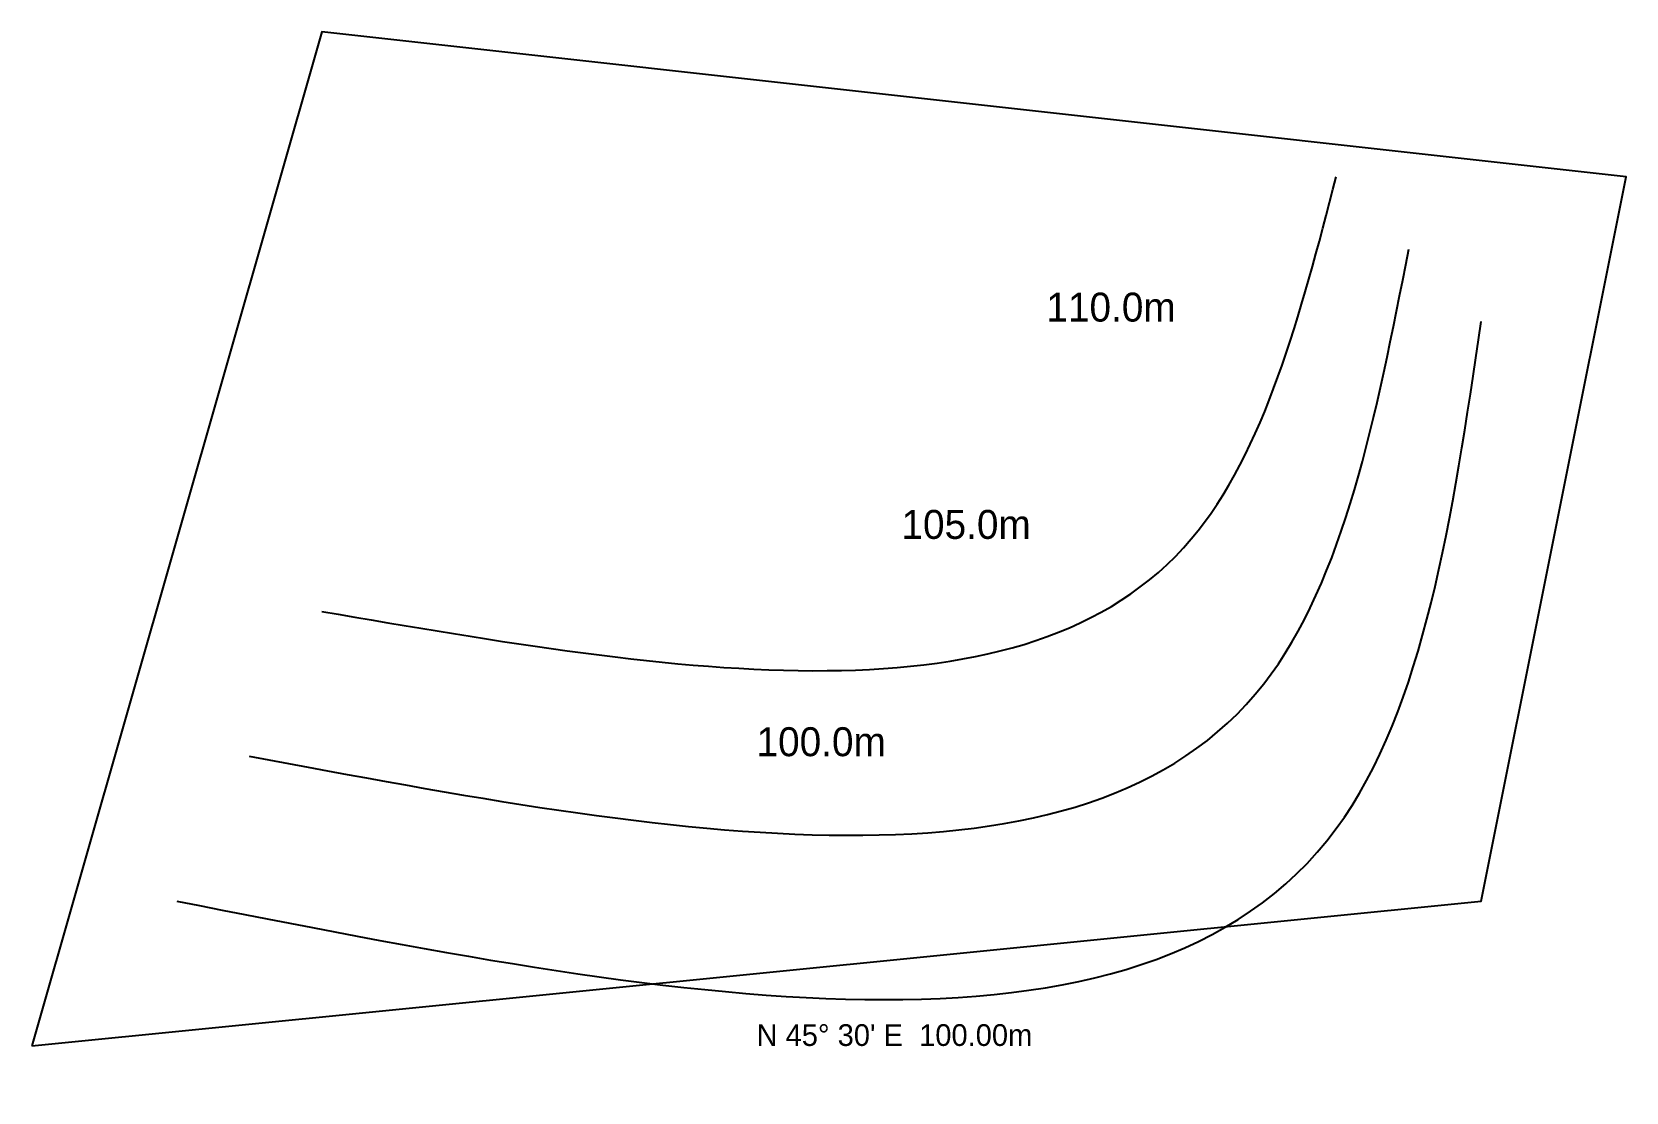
# Model space of a CAD drawing. Header units: metres. Extents: x 0 to 110, y -3 to 70.
import ezdxf

# ---------------------------------------------------------------- set-up
doc = ezdxf.new("R2010")
doc.units = ezdxf.units.M
for name, color, linetype in [('BOUNDARY', 1, 'Continuous'), ('CONTOURS', 3, 'Continuous'), ('TEXT', 2, 'Continuous')]:
    doc.layers.add(name, color=color, linetype=linetype)

msp = doc.modelspace()

# ---------------------------------------------------------------- linework, layer by layer
at = {"layer": 'BOUNDARY'}
msp.add_lwpolyline([(0, 0), (100, 10), (110, 60), (20, 70), (0, 0)], dxfattribs=at)
at = {"layer": 'CONTOURS'}
for points in [[(20, 30), (80, 35), (90, 60)], [(15, 20), (85, 25), (95, 55)], [(10, 10), (90, 15), (100, 50)]]:
    msp.add_spline(points, degree=3, dxfattribs=at)

# ---------------------------------------------------------------- texts
msp.add_text("N 45° 30' E  100.00m", height=1.5).set_placement((50, 0))
at = {"layer": 'TEXT'}
for s, p in [('110.0m', (70, 50)), ('105.0m', (60, 35)), ('100.0m', (50, 20))]:
    msp.add_text(s, height=2, dxfattribs=at).set_placement(p)

doc.saveas('drawing.dxf')
